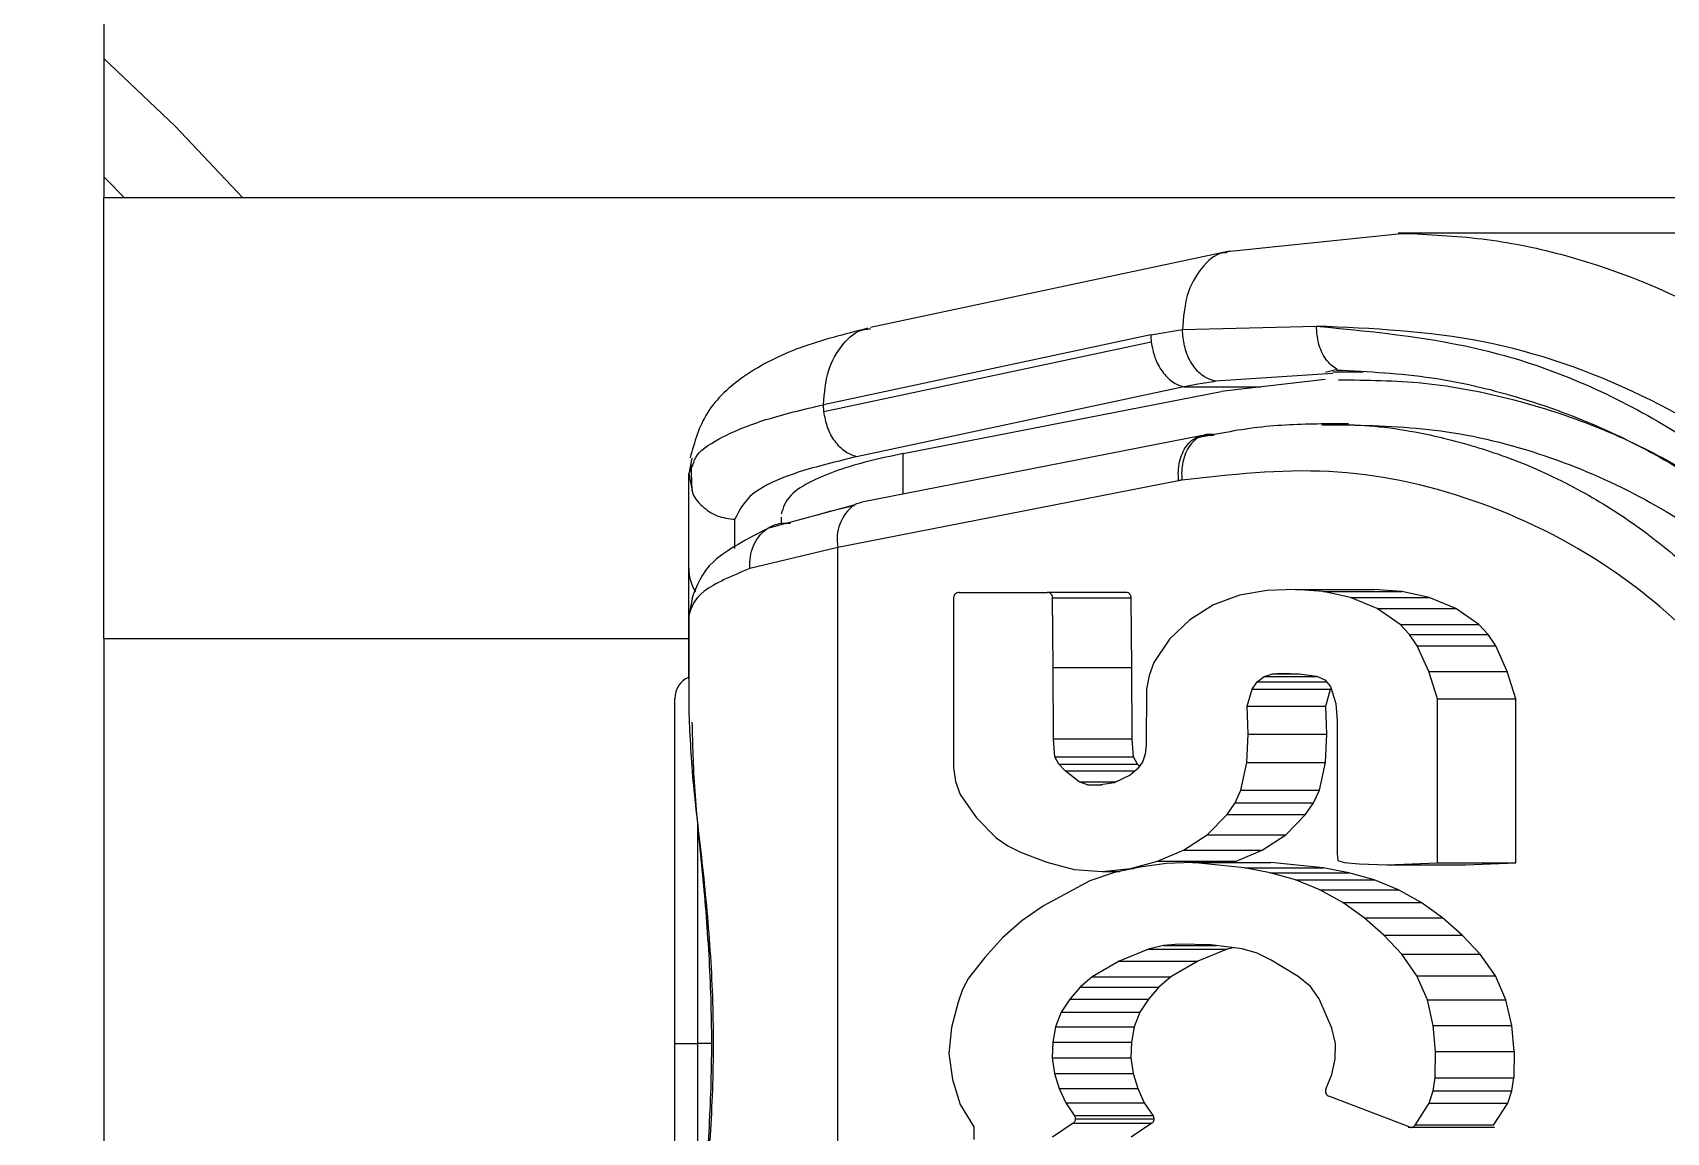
# Model space of a CAD drawing. Header units: inches. Extents: x 0 to 34.2, y 0 to 22.
# Drawn here: x 4.6486 to 4.7198, y 9.8438 to 9.8917 of the extents above; entities that cross this region are included whole.
import ezdxf

# ---------------------------------------------------------------- set-up
doc = ezdxf.new("R2010")
doc.units = ezdxf.units.IN
doc.header["$MEASUREMENT"] = 0

msp = doc.modelspace()

# ---------------------------------------------------------------- linework, layer by layer
at = {"color": 7, "linetype": 'Continuous', "lineweight": 25}
for p, q in [((4.651652394343193, 10.55102993471482), (4.651652394343193, 9.884548589324897)), ((4.651652394343193, 9.884548589324897), (4.759459486031462, 9.884548589324897)), ((4.651652394343193, 9.865323165900103), (4.651652394343193, 9.884548589324897)), ((4.708362973661892, 9.882982738493972), (4.700629238938504, 9.882182588044595)), ((4.757894607209314, 9.8829837105027), (4.708097754937304, 9.8829837105027)), ((4.708097754937304, 9.88296171639998), (4.708492332907724, 9.882980888972202)), ((4.700735275748102, 9.882208026804857), (4.685082851615347, 9.87887253079797)), ((4.697310327711852, 9.878553983516085), (4.683038215437479, 9.875512853445791)), ((4.697310327711852, 9.878553983516085), (4.698690996354795, 9.87878598510573)), ((4.698690996358915, 9.878785985108433), (4.704529533174103, 9.878938708205302)), ((4.698700479458997, 9.878522805072329), (4.698690998761322, 9.878785985402654)), ((4.683053983470232, 9.875218376541723), (4.697326083945416, 9.878259842055453)), ((4.705249802733759, 9.87687363567587), (4.70013381507364, 9.876531747090903)), ((4.704906026037481, 9.876607740172396), (4.700367556072967, 9.876086929858182)), ((4.704924168189846, 9.876927028084074), (4.705439231736962, 9.877064300558978)), ((4.706567974966035, 9.876928459030331), (4.705249802733759, 9.876928459030331)), ((4.698753320398653, 9.876285749681916), (4.684481202446342, 9.87324439614742)), ((4.686515381509782, 9.873382282533521), (4.700367556072967, 9.876086929858182)), ((4.698753320398653, 9.876285749681916), (4.70210012121805, 9.876285749681823)), ((4.683053971659142, 9.875218487365863), (4.683038215425578, 9.875512628683152)), ((4.705919624474062, 9.874675979757953), (4.704742231309492, 9.874675979757953)), ((4.699557019715929, 9.874175043010954), (4.684700648003954, 9.871268848074955)), ((4.699083932410829, 9.873944874166044), (4.699348048015899, 9.874109648374901)), ((4.699944313513948, 9.874174285063503), (4.700089445248556, 9.874204531726456)), ((4.677299565584661, 9.873187677398159), (4.677157920911656, 9.872491219284107)), ((4.677157920911656, 9.872491219284107), (4.677340764599837, 9.872886955466312)), ((4.677255641166797, 9.872929553686783), (4.677298870522337, 9.871766456780708)), ((4.686515381509782, 9.871623845205256), (4.686515381509782, 9.873382282533521)), ((4.677157920911656, 9.872491219284107), (4.677305052270976, 9.871767781613947)), ((4.677157920911656, 9.868389380181892), (4.677157920911656, 9.872491219284107)), ((4.698517150827444, 9.87219414667636), (4.68366090802748, 9.869287981846131)), ((4.684361278689815, 9.871135154047586), (4.680599300840989, 9.870118675291314)), ((4.679176332603078, 9.869241046431721), (4.679176330134759, 9.870517126909363)), ((4.681194755226288, 9.870605643691045), (4.681194755226288, 9.87033051720394)), ((4.683660908027022, 9.869287981846131), (4.679830418447541, 9.868374119022027)), ((4.68366090802748, 9.826034838648459), (4.68366090802748, 9.869287981846131)), ((4.677158024959658, 9.868123842463808), (4.677157920911656, 9.868389380181892)), ((4.688955847621314, 9.867327837170095), (4.692793638354145, 9.867327837170087)), ((4.696219005856561, 9.867327837170087), (4.692793638354145, 9.867327837170087)), ((4.701178550360089, 9.867214521763902), (4.700038053510287, 9.866787829965382)), ((4.702383757942913, 9.867416527888357), (4.701178550360089, 9.867214521763902)), ((4.703609167489093, 9.867455708299833), (4.702383757942913, 9.867416527888357)), ((4.704822490309613, 9.867364838223411), (4.703609167489093, 9.867455708299833)), ((4.703609167489093, 9.867455708299833), (4.707034534991511, 9.867455708299833)), ((4.70602022755123, 9.867102367875074), (4.704822490309613, 9.867364838223411)), ((4.704822490309613, 9.867364838223411), (4.7082478578118, 9.867364838223411)), ((4.7082478578118, 9.867364838223411), (4.707034534991511, 9.867455708299833)), ((4.709445595053646, 9.867102367875074), (4.7082478578118, 9.867364838223411)), ((4.677305126491779, 9.867052021390036), (4.677157920911656, 9.866328218789421)), ((4.68870828770641, 9.867080277255226), (4.68870828770641, 9.859697343406626)), ((4.693051646045742, 9.864060138001362), (4.693023358268857, 9.867096769967352)), ((4.693023358268857, 9.867096769642062), (4.696448725770814, 9.86709676966053)), ((4.696477013548387, 9.864060138001362), (4.696448725770814, 9.867096769648684)), ((4.700038053510287, 9.866787829965382), (4.699003694358131, 9.866131544150068)), ((4.707176002686742, 9.866626276870972), (4.70602022755123, 9.867102367875074)), ((4.70602022755123, 9.867102367875074), (4.709445595053646, 9.867102367875074)), ((4.708182594931404, 9.865924771820216), (4.707176002686742, 9.866626276870972)), ((4.707176002686742, 9.866626276870972), (4.71060137018916, 9.866626276870972)), ((4.71060137018916, 9.866626276870972), (4.709445595053646, 9.867102367875074)), ((4.711607962433593, 9.865924771820216), (4.71060137018916, 9.866626276870972)), ((4.677157920911656, 9.866328218789421), (4.677157920911885, 9.862205379493483)), ((4.699003694358131, 9.866131544150068), (4.698115449198228, 9.865291416019092)), ((4.70859176448363, 9.865487580945215), (4.708182594931404, 9.865924771820216)), ((4.708182594931404, 9.865924771820216), (4.711607962433593, 9.865924771820216)), ((4.712017131986276, 9.865487580945215), (4.711607962433593, 9.865924771820216)), ((4.651652394343193, 9.865323165900103), (4.651652394343193, 9.801238421151085)), ((4.651652394343193, 9.865323165900103), (4.677157920912343, 9.865323165900103)), ((4.698115449198228, 9.865291416019092), (4.697442617310616, 9.86427513036759)), ((4.708926426193484, 9.864995117893358), (4.70859176448363, 9.865487580945215)), ((4.70859176448363, 9.865487580945215), (4.712017131986276, 9.865487580945215)), ((4.709425944811972, 9.863886287197525), (4.708926426193484, 9.864995117893358)), ((4.708926426193484, 9.864995117893358), (4.712351793695902, 9.864995117893358)), ((4.712351793695902, 9.864995117893358), (4.712017131986276, 9.865487580945215)), ((4.712851312314388, 9.863886287197525), (4.712351793695902, 9.864995117893358)), ((4.697442617310616, 9.86427513036759), (4.697228747698681, 9.863703368194638)), ((4.693066724792294, 9.860938997736294), (4.693051646045742, 9.864060138001362)), ((4.693051646045742, 9.864060138001362), (4.696477013548387, 9.864060138001362)), ((4.696492092294251, 9.860938997736294), (4.696477013548387, 9.864060138001362)), ((4.697228747698681, 9.863703368194638), (4.697125761420953, 9.863104371358137)), ((4.70194764593975, 9.863429687689345), (4.70225650386177, 9.863660712219497)), ((4.70225650386177, 9.863660712219497), (4.702619386565623, 9.863778537298106)), ((4.70225650386177, 9.863660712219497), (4.704581894440942, 9.863660712219497)), ((4.702619386565623, 9.863778537298106), (4.703009078503891, 9.863812943180056)), ((4.702619386565623, 9.863778537298106), (4.703784528798399, 9.863778537298106)), ((4.703009078503891, 9.863812943180056), (4.703779201398284, 9.863779253152753)), ((4.703779201398284, 9.863779253152753), (4.704550509720896, 9.863675610736996)), ((4.704550509720896, 9.863675610736996), (4.704891706757763, 9.863513642427728)), ((4.709801969030444, 9.862687344071025), (4.709425944811972, 9.863886287197525)), ((4.709425944811972, 9.863886287197525), (4.712851312314388, 9.863886287197525)), ((4.71322733653286, 9.862687344071025), (4.712851312314388, 9.863886287197525)), ((4.697125761420953, 9.863104371358137), (4.697101644329269, 9.86066904520657)), ((4.701513553729889, 9.862374330841156), (4.70171982738519, 9.863113218513494)), ((4.70171982738519, 9.863113218513494), (4.70194764593975, 9.863429687689345)), ((4.70171982738519, 9.863113218513494), (4.705145194887379, 9.863113218513494)), ((4.70194764593975, 9.863429687689345), (4.704962914198255, 9.863429687689345)), ((4.704891706757763, 9.863513642427728), (4.705141967256665, 9.863218581201117)), ((4.704938921232305, 9.862374330841156), (4.705145194887379, 9.863113218513494)), ((4.705141967256665, 9.863218581201117), (4.705368544522521, 9.862483357799812)), ((4.705145194887379, 9.863113218513494), (4.705165671468491, 9.863141663109086)), ((4.676552395764153, 9.847661410247296), (4.676552395764153, 9.862698618070368)), ((4.701554376284202, 9.861141151130637), (4.701513553729889, 9.862374330841156)), ((4.701513553729889, 9.862374330841156), (4.704938921232305, 9.862374330841156)), ((4.70497974378662, 9.861141151130637), (4.704938921232305, 9.862374330841156)), ((4.705368544522521, 9.862483357799812), (4.705429312736756, 9.861721407321257)), ((4.709801969030444, 9.85553155670369), (4.709801969030444, 9.862687344071025)), ((4.709801969030444, 9.862687344071025), (4.71322733653286, 9.862687344071025)), ((4.71322733653286, 9.85553155670369), (4.71322733653286, 9.862687344071025)), ((4.705429312736756, 9.861721407321257), (4.705429312736756, 9.855933452331884)), ((4.693126915648644, 9.86016168345787), (4.693066724792294, 9.860938997736294)), ((4.693066724792294, 9.860938997736294), (4.696492092294251, 9.860938997736294)), ((4.696552283150602, 9.86016168345787), (4.696492092294251, 9.860938997736294)), ((4.701491131005717, 9.859915484791783), (4.701554376284202, 9.861141151130637)), ((4.701554376284202, 9.861141151130637), (4.70497974378662, 9.861141151130637)), ((4.704916498508133, 9.859915484791783), (4.70497974378662, 9.861141151130637)), ((4.69330146464228, 9.859833125497763), (4.693126915648644, 9.86016168345787)), ((4.693126915648644, 9.86016168345787), (4.696552283150602, 9.86016168345787)), ((4.696726832144925, 9.859833125497763), (4.696552283150602, 9.86016168345787)), ((4.697064318457631, 9.860281510848269), (4.696941922657945, 9.859923872602801)), ((4.697101644329269, 9.86066904520657), (4.697064318457631, 9.860281510848269)), ((4.68870828770641, 9.859697343406626), (4.688790382537068, 9.859083938256255)), ((4.693572631354689, 9.859549917731108), (4.69330146464228, 9.859833125497763)), ((4.69330146464228, 9.859833125497763), (4.696726832144925, 9.859833125497763)), ((4.694190517343477, 9.859073515835261), (4.693572631354689, 9.859549917731108)), ((4.693572631354689, 9.859549917731108), (4.696628528439028, 9.859549917731108)), ((4.696401811278795, 9.859361657421926), (4.695708107540998, 9.859028044605154)), ((4.696707156320144, 9.859615208373901), (4.696401811278795, 9.859361657421926)), ((4.696941922657945, 9.859923872602801), (4.696707156320144, 9.859615208373901)), ((4.696808236770941, 9.85974810612994), (4.696726832144925, 9.859833125497763)), ((4.7012299907031, 9.85871074482677), (4.701491131005717, 9.859915484791783)), ((4.701491131005717, 9.859915484791783), (4.704916498508133, 9.859915484791783)), ((4.704655358205518, 9.85871074482677), (4.704916498508133, 9.859915484791783)), ((4.688790382537068, 9.859083938256255), (4.688995856135911, 9.858511941140526)), ((4.694543949735973, 9.858941887289484), (4.694190517343477, 9.859073515835261)), ((4.694190517343477, 9.859073515835261), (4.695802658951045, 9.859073515835261)), ((4.694930517728089, 9.85890320375789), (4.694543949735973, 9.858941887289484)), ((4.694543949735973, 9.858941887289484), (4.695171463867105, 9.858941887289484)), ((4.695708107540998, 9.859028044605154), (4.694930517728089, 9.85890320375789)), ((4.70098090483612, 9.85814985951722), (4.7012299907031, 9.85871074482677)), ((4.7012299907031, 9.85871074482677), (4.704655358205518, 9.85871074482677)), ((4.704406272338536, 9.85814985951722), (4.704655358205518, 9.85871074482677)), ((4.688995856135911, 9.858511941140526), (4.689704658766194, 9.857494848122403)), ((4.700629643696821, 9.857645394445669), (4.70098090483612, 9.85814985951722)), ((4.70098090483612, 9.85814985951722), (4.704406272338536, 9.85814985951722)), ((4.704055011199239, 9.857645394445669), (4.704406272338536, 9.85814985951722)), ((4.677561604343097, 9.847661410247296), (4.677561604343097, 9.857326449565294)), ((4.689704658766194, 9.857494848122403), (4.690568534974641, 9.856623861987094)), ((4.699765862366858, 9.856762424543799), (4.700629643696821, 9.857645394445669)), ((4.700629643696821, 9.857645394445669), (4.704055011199239, 9.857645394445669)), ((4.703191229869045, 9.856762424543799), (4.704055011199239, 9.857645394445669)), ((4.690568534974641, 9.856623861987094), (4.691079087135099, 9.856278760099915)), ((4.698739438846783, 9.856091667760628), (4.699765862366858, 9.856762424543799)), ((4.699765862366858, 9.856762424543799), (4.703191229869045, 9.856762424543799)), ((4.702164806348742, 9.856091667760628), (4.703191229869045, 9.856762424543799)), ((4.691079087135099, 9.856278760099915), (4.69163009650183, 9.85600543890384)), ((4.69163009650183, 9.85600543890384), (4.69277869175394, 9.8555622327022)), ((4.697604393553499, 9.8556076095229), (4.698739438846783, 9.856091667760628)), ((4.698739438846783, 9.856091667760628), (4.702164806348742, 9.856091667760628)), ((4.701029761055917, 9.8556076095229), (4.702164806348742, 9.856091667760628)), ((4.705429312736756, 9.855933452331884), (4.705454616530071, 9.855645608714651)), ((4.69277869175394, 9.8555622327022), (4.693966879592747, 9.855242522189704)), ((4.693966879592747, 9.855242522189704), (4.695192735069563, 9.8551586649679)), ((4.695724757362399, 9.85511328297678), (4.694645732400012, 9.854751697547545)), ((4.695192735069563, 9.8551586649679), (4.696418126335297, 9.855289370594834)), ((4.695192735069563, 9.8551586649679), (4.69594305145803, 9.8551586649679)), ((4.696846947530544, 9.855346579365785), (4.695724757362399, 9.85511328297678)), ((4.696418126335297, 9.855289370594834), (4.697604393553499, 9.8556076095229)), ((4.696418126335297, 9.855289370594834), (4.696571764873394, 9.855289370594834)), ((4.697979754899201, 9.855508266523229), (4.696846947530544, 9.855346579365785)), ((4.697604393553499, 9.8556076095229), (4.701029761055917, 9.8556076095229)), ((4.699117901940001, 9.855554289704672), (4.697979754899201, 9.855508266523229)), ((4.701393973409537, 9.855317965987425), (4.699117901940001, 9.855554289704672)), ((4.699117901940001, 9.855554289704672), (4.70254326944219, 9.855554289704672)), ((4.700831006136465, 9.855554289704672), (4.701029761055917, 9.8556076095229)), ((4.702517076176965, 9.855106006159774), (4.701393973409537, 9.855317965987425)), ((4.701393973409537, 9.855317965987425), (4.704819340911955, 9.855317965987425)), ((4.703615539634608, 9.854794234205434), (4.702517076176965, 9.855106006159774)), ((4.702517076176965, 9.855106006159774), (4.705942443679382, 9.855106006159774)), ((4.704819340911955, 9.855317965987425), (4.70254326944219, 9.855554289704672)), ((4.705942443679382, 9.855106006159774), (4.704819340911955, 9.855317965987425)), ((4.705454616530071, 9.855645608714651), (4.705730136772665, 9.855553277366377)), ((4.705730136772665, 9.855553277366377), (4.706388380053273, 9.855491564283778)), ((4.707040907137253, 9.854794234205434), (4.705942443679382, 9.855106006159774)), ((4.706388380053273, 9.855491564283778), (4.707604763654285, 9.855444785590777)), ((4.707604763654285, 9.855444785590777), (4.709801969030444, 9.85553155670369)), ((4.707604763654285, 9.855444785590777), (4.711030131156473, 9.855444785590777)), ((4.709801969030444, 9.85553155670369), (4.71322733653286, 9.85553155670369)), ((4.711030131156473, 9.855444785590777), (4.71322733653286, 9.85553155670369)), ((4.694645732400012, 9.854751697547545), (4.692631429320054, 9.853657862437878)), ((4.704674048069144, 9.854358154741325), (4.703615539634608, 9.854794234205434)), ((4.703615539634608, 9.854794234205434), (4.707040907137253, 9.854794234205434)), ((4.705674478400075, 9.853802416785308), (4.704674048069144, 9.854358154741325)), ((4.704674048069144, 9.854358154741325), (4.708099415571333, 9.854358154741325)), ((4.708099415571333, 9.854358154741325), (4.707040907137253, 9.854794234205434)), ((4.709099845902491, 9.853802416785308), (4.708099415571333, 9.854358154741325)), ((4.692631429320054, 9.853657862437878), (4.691686857513092, 9.853012135369978)), ((4.70660524217587, 9.853139264054835), (4.705674478400075, 9.853802416785308)), ((4.705674478400075, 9.853802416785308), (4.709099845902491, 9.853802416785308)), ((4.710030609678288, 9.853139264054835), (4.709099845902491, 9.853802416785308)), ((4.691686857513092, 9.853012135369978), (4.690834277552806, 9.852261328638514)), ((4.707463173446595, 9.852386533265701), (4.70660524217587, 9.853139264054835)), ((4.70660524217587, 9.853139264054835), (4.710030609678288, 9.853139264054835)), ((4.71088854094924, 9.852386533265701), (4.710030609678288, 9.853139264054835)), ((4.690834277552806, 9.852261328638514), (4.690064268486092, 9.851413655974321)), ((4.708245934803436, 9.85154889446501), (4.707463173446595, 9.852386533265701)), ((4.707463173446595, 9.852386533265701), (4.71088854094924, 9.852386533265701)), ((4.711671302305852, 9.85154889446501), (4.71088854094924, 9.852386533265701)), ((4.697206714535435, 9.851769997006816), (4.695934347513214, 9.851246935837532)), ((4.6978658773756, 9.851928661147811), (4.697206714535435, 9.851769997006816)), ((4.697206714535435, 9.851769997006816), (4.700632082037853, 9.851769997006816)), ((4.698541241017754, 9.851995525022566), (4.6978658773756, 9.851928661147811)), ((4.6978658773756, 9.851928661147811), (4.700168366559074, 9.851928661147811)), ((4.699922665734135, 9.851958337492627), (4.698541241017754, 9.851995525022566)), ((4.700632082037853, 9.851769997006816), (4.699359715015859, 9.851246935837532)), ((4.701295535213935, 9.851792518969027), (4.699922665734135, 9.851958337492627)), ((4.700916062317901, 9.851838352630823), (4.700632082037853, 9.851769997006816)), ((4.701942155545577, 9.851598942931561), (4.701295535213935, 9.851792518969027)), ((4.702548654687513, 9.851299700522835), (4.701942155545577, 9.851598942931561)), ((4.708910463960329, 9.850616259611051), (4.708245934803436, 9.85154889446501)), ((4.708245934803436, 9.85154889446501), (4.711671302305852, 9.85154889446501)), ((4.712335831462745, 9.850616259611051), (4.711671302305852, 9.85154889446501)), ((4.690064268486092, 9.851413655974321), (4.689358927299748, 9.85050864910839)), ((4.695934347513214, 9.851246935837532), (4.694748501855988, 9.850564531757744)), ((4.695934347513214, 9.851246935837532), (4.699359715015859, 9.851246935837532)), ((4.699359715015859, 9.851246935837532), (4.698173869357948, 9.850564531757744)), ((4.703736912744946, 9.850575023280589), (4.702548654687513, 9.851299700522835)), ((4.689358927299748, 9.85050864910839), (4.689097423452782, 9.850007435061512)), ((4.694233473020759, 9.850116394963836), (4.693780256825208, 9.849598818693293)), ((4.694748501855988, 9.850564531757744), (4.694233473020759, 9.850116394963836)), ((4.694233473020759, 9.850116394963836), (4.697658840523404, 9.850116394963836)), ((4.694748501855988, 9.850564531757744), (4.698173869357948, 9.850564531757744)), ((4.697658840523404, 9.850116394963836), (4.697205624327625, 9.849598818693293)), ((4.698173869357948, 9.850564531757744), (4.697658840523404, 9.850116394963836)), ((4.704269563160674, 9.850151299135554), (4.703736912744946, 9.850575023280589)), ((4.704652019617106, 9.849601472073866), (4.704269563160674, 9.850151299135554)), ((4.709364225221449, 9.84957016292781), (4.708910463960329, 9.850616259611051)), ((4.708910463960329, 9.850616259611051), (4.712335831462745, 9.850616259611051)), ((4.712789592723867, 9.84957016292781), (4.712335831462745, 9.850616259611051)), ((4.688910214328347, 9.849468861117163), (4.688622779117429, 9.84835142855678)), ((4.689097423452782, 9.850007435061512), (4.688910214328347, 9.849468861117163)), ((4.693780256825208, 9.849598818693293), (4.693400982443244, 9.84902642027904)), ((4.693780256825208, 9.849598818693293), (4.697205624327625, 9.849598818693293)), ((4.697205624327625, 9.849598818693293), (4.696826349945431, 9.84902642027904)), ((4.70519357228391, 9.848322257245695), (4.704652019617106, 9.849601472073866)), ((4.709616034649436, 9.848451423050575), (4.709364225221449, 9.84957016292781)), ((4.709364225221449, 9.84957016292781), (4.712789592723867, 9.84957016292781)), ((4.713041402151852, 9.848451423050575), (4.712789592723867, 9.84957016292781)), ((4.693400982443244, 9.84902642027904), (4.693152155671177, 9.848392681658792)), ((4.693400982443244, 9.84902642027904), (4.696826349945431, 9.84902642027904)), ((4.696826349945431, 9.84902642027904), (4.696577523173366, 9.848392681658792)), ((4.688622779117429, 9.84835142855678), (4.688493769541395, 9.847224426439945)), ((4.693152155671177, 9.848392681658792), (4.693032921449401, 9.84771487585391)), ((4.693152155671177, 9.848392681658792), (4.696577523173366, 9.848392681658792)), ((4.696577523173366, 9.848392681658792), (4.696458288951819, 9.84771487585391)), ((4.705362232212435, 9.847666797154853), (4.70519357228391, 9.848322257245695)), ((4.709726257262899, 9.847317229773125), (4.709616034649436, 9.848451423050575)), ((4.709616034649436, 9.848451423050575), (4.713041402151852, 9.848451423050575)), ((4.713151624764857, 9.847317229773125), (4.713041402151852, 9.848451423050575)), ((4.676552395764153, 9.832624202424324), (4.676552395764153, 9.847661410247296)), ((4.676552395764153, 9.847661410247296), (4.677561604343097, 9.847661410247296)), ((4.677561604343097, 9.838046908629314), (4.677561604343097, 9.847661410247296)), ((4.67814809948006, 9.847661410247296), (4.677561604343097, 9.847661410247296)), ((4.688493769541395, 9.847224426439945), (4.688653996583762, 9.846088386107317)), ((4.693032921449401, 9.84771487585391), (4.693006556052643, 9.847028858083862)), ((4.693032921449401, 9.84771487585391), (4.696458288951819, 9.84771487585391)), ((4.696458288951819, 9.84771487585391), (4.696431923554602, 9.847028858083862)), ((4.705352196765409, 9.84698397469175), (4.705362232212435, 9.847666797154853)), ((4.709705795123693, 9.846161082142004), (4.709726257262899, 9.847317229773125)), ((4.709726257262899, 9.847317229773125), (4.713151624764857, 9.847317229773125)), ((4.713151624764857, 9.847317229773125), (4.713131162626109, 9.846161082142004)), ((4.693006556052643, 9.847028858083862), (4.693107199184805, 9.846355020746573)), ((4.693006556052643, 9.847028858083862), (4.696431923554602, 9.847028858083862)), ((4.696431923554602, 9.847028858083862), (4.696532566686763, 9.846355020746573)), ((4.705192363226873, 9.846308568418058), (4.705352196765409, 9.84698397469175)), ((4.688653996583762, 9.846088386107317), (4.688998527523006, 9.844998524823097)), ((4.693107199184805, 9.846355020746573), (4.693315257064324, 9.845699858874728)), ((4.693107199184805, 9.846355020746573), (4.696532566686763, 9.846355020746573)), ((4.696532566686763, 9.846355020746573), (4.69674062456674, 9.845699858874728)), ((4.704940556508433, 9.845671631668036), (4.705192363226873, 9.846308568418058)), ((4.709619216774939, 9.845591042299784), (4.709705795123693, 9.846161082142004)), ((4.709705795123693, 9.846161082142004), (4.713131162626109, 9.846161082142004)), ((4.713044584277355, 9.845591042299784), (4.713131162626109, 9.846161082142004)), ((4.693315257064324, 9.845699858874728), (4.693596866752502, 9.845076290137104)), ((4.693315257064324, 9.845699858874728), (4.69674062456674, 9.845699858874728)), ((4.693596866752502, 9.845076290137104), (4.69397847124222, 9.844510111009793)), ((4.693596866752502, 9.845076290137104), (4.697022234254462, 9.845076290137104)), ((4.69674062456674, 9.845699858874728), (4.697022234254462, 9.845076290137104)), ((4.697022234254462, 9.845076290137104), (4.697403838744638, 9.844510111009793)), ((4.708564195405668, 9.844022483371692), (4.705068361280674, 9.845364293804785)), ((4.708827235040685, 9.844095120628392), (4.709445783091601, 9.845052357715398)), ((4.709445783091601, 9.845052357715398), (4.709619216774939, 9.845591042299784)), ((4.709445783091601, 9.845052357715398), (4.712871150594017, 9.845052357715398)), ((4.709619216774939, 9.845591042299784), (4.713044584277355, 9.845591042299784)), ((4.712252602543101, 9.844095120628392), (4.712871150594017, 9.845052357715398)), ((4.712871150594017, 9.845052357715398), (4.713044584277355, 9.845591042299784)), ((4.688998527523006, 9.844998524823097), (4.689595617381258, 9.844026299238207)), ((4.697403838744638, 9.844510111009793), (4.69397847124222, 9.844510111009793)), ((4.694025565489762, 9.844370754440103), (4.697450932992178, 9.844370754440103)), ((4.689595617381258, 9.844026299238207), (4.689600452573792, 9.844015154713892)), ((4.689600452573792, 9.843476435150425), (4.689600452573792, 9.844015154713892)), ((4.693924594647497, 9.844180498354293), (4.693026834333217, 9.843572913296256)), ((4.693924594647497, 9.844180498354293), (4.697349962149685, 9.844180498354293)), ((4.697349962149685, 9.844180498354293), (4.696452201835404, 9.843572913296256)), ((4.708520562197432, 9.844007227014338), (4.712296235751339, 9.844007227014338)), ((4.712252602543101, 9.844095120628392), (4.708827235040685, 9.844095120628392))]:
    msp.add_line(p, q, dxfattribs=at)
at = {"color": 7, "linetype": 'Continuous', "lineweight": 25, "flags": 128}
for points in [[(4.657703736775908, 9.884548589324897), (4.654763043301037, 9.887657766956908), (4.651652394343193, 9.890599931757484)], [(4.651652394343193, 9.885444881623735), (4.651753467624989, 9.88534535212879), (4.652548686641925, 9.884548589324897)], [(4.684361657856559, 9.87113538720308), (4.68449188310615, 9.871203543798476), (4.684700648003954, 9.871268848074955)]]:
    msp.add_lwpolyline(points, dxfattribs=at)
at = {"color": 7, "linetype": 'Continuous', "lineweight": 25}
for centre, radius, start, end in [((4.600384598543876, 9.833280793525644), 0.07690169369884899, 131.8103148953495, 318.1896851037743), ((4.68552105593054, 9.869639003948508), 0.001892978272028158, 127.7685322915844, 190.6864233257831), ((4.679100377208529, 9.868390894135063), 0.001942456887125625, 180.0446564037192, 212.1498221070203), ((4.677561604343097, 9.862698618070368), 0.001009208578725045, 113.6460309143355, 180)]:
    msp.add_arc(centre, radius, start, end, dxfattribs=at)
for points, knots in [([(4.708492332907724, 9.882980888972202), (4.709651228141235, 9.882922323896098), (4.71196205222301, 9.882805545791951), (4.715807331035769, 9.881993280972752), (4.71987407792478, 9.880529304771345), (4.724032197423071, 9.878202515685626), (4.727520153982509, 9.875480036896539), (4.730380604319279, 9.872557649656276), (4.732698565017101, 9.869599242562643), (4.734696234014548, 9.86639742697527), (4.736891454214083, 9.861860537240958), (4.738916333406689, 9.855666747403319), (4.739228967068453, 9.85029797669033), (4.739382499313599, 9.847661410247296)], [0, 0, 0, 0, 0.08134366273472737, 0.1621983500655471, 0.2720787226818638, 0.3742206975013666, 0.4727346415711632, 0.5469598833776848, 0.6163090684533096, 0.6854786100892272, 0.7509437136191937, 0.8776901674173955, 1, 1, 1, 1]), ([(4.700635311280697, 9.882141117137467), (4.700576989618291, 9.882138938314053), (4.70014410441666, 9.882122766271136), (4.699477602996224, 9.881496173047688), (4.698804075383032, 9.880340078946917), (4.69872868925275, 9.879304016362372), (4.698690996187265, 9.878785985070097)], [0, 0, 0, 0, 0.04934099542704992, 0.3662273302846905, 0.6831136651423603, 1, 1, 1, 1]), ([(4.684974575782336, 9.87884620637473), (4.683951253526184, 9.878586966702885), (4.681931061218162, 9.87807518853328), (4.679561513696186, 9.876869462952545), (4.67779900751265, 9.875270176515745), (4.677412448739716, 9.873877811425498), (4.677223696801727, 9.873197936519594)], [0, 0, 0, 0, 0.261507857407663, 0.516255909524278, 0.7637936556413046, 1, 1, 1, 1]), ([(4.683038215425578, 9.875512628683152), (4.683081142606975, 9.876023083627475), (4.68316699697, 9.877043993516297), (4.683841184587582, 9.878183916603358), (4.684535848456022, 9.878804491038883), (4.684999503878974, 9.878813796595264), (4.68509088664098, 9.878815630645695)], [0, 0, 0, 0, 0.3081215291330453, 0.6162430582660889, 0.924364587399199, 1, 1, 1, 1]), ([(4.697310327711852, 9.878553983516085), (4.697311136637557, 9.878499943268805), (4.697312598794593, 9.878402263979952), (4.697321919736437, 9.878303821886304), (4.697326083945416, 9.878259842055453)], [0, 0, 0, 0, 0.5532416132531005, 1, 1, 1, 1]), ([(4.70013381507364, 9.876531747090903), (4.699967998458225, 9.876581390102611), (4.699622535542066, 9.87668481652713), (4.699162361003852, 9.877149229001233), (4.69881616531053, 9.87779051881343), (4.698738329001579, 9.878283229608408), (4.698700481865295, 9.87852280536432)], [0, 0, 0, 0, 0.2368788839347581, 0.4935142953723821, 0.75372633042574, 1, 1, 1, 1]), ([(4.705421215539427, 9.877056544691829), (4.705334809958915, 9.877112102954136), (4.705158434722168, 9.877225511157112), (4.704931333218928, 9.877490737117357), (4.704746787456171, 9.877814154001054), (4.704570883464477, 9.878288250260878), (4.704545449592393, 9.878682562625475), (4.704528925048381, 9.878938749805698)], [0, 0, 0, 0, 0.1668933629464928, 0.3406707769738442, 0.5144481678072028, 0.6845339736670737, 1, 1, 1, 1]), ([(4.736528040155109, 9.847661410247296), (4.736371875605407, 9.850006059208521), (4.736052348442854, 9.854803428585537), (4.733566831917631, 9.861510381727376), (4.729816815582074, 9.867447577475394), (4.724763676715174, 9.8724584124794), (4.718657607668671, 9.876217805221174), (4.711764342609907, 9.878620472405949), (4.70696095578003, 9.878831757811675), (4.704529533174332, 9.878938708205302)], [0, 0, 0, 0, 0.1155734995777406, 0.2364741062924376, 0.366434446227562, 0.5068994999445173, 0.6645219293199436, 0.8301846189678299, 1, 1, 1, 1]), ([(4.704529533174332, 9.878938708205302), (4.707198429499149, 9.878681738379047), (4.712443113229083, 9.878176763549593), (4.719815286204449, 9.874922272453059), (4.725719496824462, 9.870386615107613), (4.73002489778891, 9.865100304956616), (4.732901263818009, 9.859712166494443), (4.734692014351095, 9.853822903111336), (4.735301707650253, 9.847661410247296), (4.734692014351095, 9.841499917383254), (4.732901263818009, 9.835610654000147), (4.73002489778891, 9.830222515538061), (4.725719496824462, 9.824936205386978), (4.719815286204449, 9.820400548041532), (4.712443113229313, 9.817146056945099), (4.707198429499607, 9.816641082115638), (4.704529533174789, 9.816384112289382)], [0, 0, 0, 0, 0.09651045677374535, 0.1896539845786548, 0.2769271935242548, 0.337755700496683, 0.3946021969261749, 0.4482157881682871, 0.5000000000016671, 0.5517842118350452, 0.6053978030771574, 0.6622442995066381, 0.7230728064790439, 0.8103460154246822, 0.9034895432300569, 1, 1, 1, 1]), ([(4.70013381507364, 9.876531747090903), (4.69987612465837, 9.8764897606157), (4.699415959675772, 9.876414784192491), (4.698955794882675, 9.87632517716058), (4.698753320398653, 9.876285749681916)], [0, 0, 0, 0, 0.5599957077977405, 1, 1, 1, 1]), ([(4.705408094109409, 9.877023548890095), (4.706796428541967, 9.876954628625576), (4.709428300220639, 9.87682397617751), (4.712923450485388, 9.876000523333095), (4.715583796477311, 9.875095257853777), (4.71749413001878, 9.874265845655037), (4.719175649499221, 9.873422845484036), (4.721059395596022, 9.87233077571994), (4.723325553398389, 9.870744174207896), (4.726449743120822, 9.868030481366798), (4.72927857681155, 9.864631360062376), (4.73145031799568, 9.860815406577297), (4.732619380043044, 9.858131727870822), (4.733406795890538, 9.855730841573367), (4.734148700646722, 9.852682333201917), (4.734560225487233, 9.849285932738484), (4.734487202765859, 9.845445582450209), (4.733971312316754, 9.841525832392104), (4.73292529620751, 9.837895656382829), (4.731444732372859, 9.834503136279695), (4.729756653676594, 9.831520515823673), (4.727677499241212, 9.828756766789954), (4.725545007544726, 9.826525144616209), (4.723792407529794, 9.824990283797815), (4.722257989360617, 9.823825931406462), (4.720573661385377, 9.822698318676316), (4.718236410587906, 9.821369422127598), (4.714837840827165, 9.81990318048751), (4.710449508150136, 9.818627922490922), (4.707151096701084, 9.81842038681435), (4.70541320597995, 9.818311038926105)], [0, 0, 0, 0, 0.05249580126995361, 0.09951652096771975, 0.13393301937547, 0.156141428148775, 0.1744518747984786, 0.2005522992106852, 0.2340174224958246, 0.2718578682652701, 0.3428935254975163, 0.3758382897530121, 0.404347465819953, 0.4279005363232667, 0.4470128377440041, 0.4908561185135885, 0.5189204045187907, 0.5493499045539406, 0.5971111579805716, 0.6228050393514079, 0.6569080259465984, 0.7007089183396935, 0.7325309664742474, 0.7592425750698119, 0.7803003425159228, 0.8000645764091529, 0.831572510662816, 0.876272796726046, 0.934809722248208, 1, 1, 1, 1]), ([(4.73488620917364, 9.847661410247296), (4.734827112673296, 9.8491030923703), (4.734738099643996, 9.851274599860792), (4.734189247655916, 9.85409023717745), (4.733526429551556, 9.856582422187246), (4.732475326960111, 9.85939531429559), (4.730528133901647, 9.8631804511116), (4.727499466622854, 9.8672899878436), (4.72372396383644, 9.87066477059638), (4.720050925165955, 9.873040998949781), (4.716680935625318, 9.87464431604392), (4.713047321352215, 9.87581278625818), (4.709290276117107, 9.876546103289611), (4.706723366252856, 9.876572181275339), (4.705483628350589, 9.876584776134283)], [0, 0, 0, 0, 0.07720383048289607, 0.1162868662461857, 0.1562034560099828, 0.2199946428191569, 0.286317749580623, 0.4067634336539314, 0.5359840123927739, 0.6234235455401241, 0.7128946498962622, 0.805323224404441, 0.9059771514259822, 1, 1, 1, 1]), ([(4.677340764599837, 9.872886955466312), (4.677387870968582, 9.873032962904334), (4.677524490194532, 9.873456417813413), (4.678588096158633, 9.87412940437355), (4.68038781746186, 9.874880938353185), (4.682153213278017, 9.87530184882463), (4.683038215434962, 9.875512853445692)], [0, 0, 0, 0, 0.1489496868361192, 0.4319881022758615, 0.7152526646843675, 1, 1, 1, 1]), ([(4.704907036777502, 9.874675407173529), (4.703988707810442, 9.874657915756151), (4.702152397278743, 9.874622939538428), (4.70029719327067, 9.874254475736908), (4.699369766755174, 9.874070278689981)], [0, 0, 0, 0, 0.5000945925559214, 1, 1, 1, 1]), ([(4.704762302173792, 9.87462762907622), (4.705310901204918, 9.87463419266043), (4.707028783968333, 9.874654745865318), (4.709658185855432, 9.87420935087143), (4.712726912705634, 9.87333143218617), (4.71548600784134, 9.872125473235716), (4.718136798351313, 9.870542725496435), (4.720490114441928, 9.868713938063546), (4.72315470587815, 9.866098431904266), (4.725371010011179, 9.863117016960784), (4.727083429952602, 9.859871492512829), (4.728375661953509, 9.85673517279722), (4.729447140739461, 9.852673254363513), (4.729878364774722, 9.847657135946184), (4.729517873401209, 9.843515394293266), (4.728831834027879, 9.840324961290897), (4.727813673481057, 9.837000073131453), (4.726305012927819, 9.833804470082205), (4.724370179456681, 9.830859249188945), (4.722595966990845, 9.828679225857353), (4.720510024228238, 9.82662467969844), (4.718425053572835, 9.82500273226004), (4.716428696088435, 9.82375015394476), (4.714571963955432, 9.822790227407546), (4.712361296890425, 9.821882609239298), (4.709598991585569, 9.821100537389228), (4.706973569758388, 9.820661258083586), (4.705273544797512, 9.820688971056539), (4.7047426289471, 9.820697625786321)], [0, 0, 0, 0, 0.0240963611366887, 0.07545533455475098, 0.1157050079303461, 0.1609852272167717, 0.2015129850176511, 0.2409185887437712, 0.2775176755538982, 0.3417632366122603, 0.3714591698123934, 0.3996760265005785, 0.4508003444284824, 0.4999904320222899, 0.5487642050835507, 0.5738177377662877, 0.5994938721037183, 0.6572181748525459, 0.6884682429193197, 0.7214349830249731, 0.758379210869626, 0.7982991970175869, 0.824731401299312, 0.8534688009111215, 0.884521746215372, 0.9253389875497225, 0.9766834512311475, 1, 1, 1, 1]), ([(4.705919624474062, 9.874642205544855), (4.707355987514715, 9.874590565468425), (4.710336157171804, 9.874483422507577), (4.714682185303724, 9.8733398851697), (4.718788532503206, 9.871552280917223), (4.722391126552006, 9.869211870161271), (4.725209436271498, 9.866686230012869), (4.727355401903914, 9.864187607109931), (4.728929529329982, 9.86190586506253), (4.730229901129116, 9.85954471592275), (4.731547061857642, 9.856483794380566), (4.732640359136202, 9.852542890516732), (4.73307795768963, 9.8476988733457), (4.732726459442581, 9.843696757126327), (4.73203068413992, 9.840578956770807), (4.731263211251957, 9.838187696145082), (4.730253955045987, 9.835826593514813), (4.728957780419181, 9.83346150860916), (4.727388345058994, 9.831177973008568), (4.725481135722065, 9.828949802859663), (4.72327621552334, 9.82687958262829), (4.720712961291758, 9.82498237408729), (4.717874268060452, 9.823349922470538), (4.713607707654015, 9.821618342792208), (4.70956507614866, 9.820524634805398), (4.706587586786821, 9.820780630026627), (4.705933438616638, 9.82083687163986)], [0, 0, 0, 0, 0.05905686902375507, 0.1225313407229085, 0.1811679770715068, 0.2355112056795694, 0.2851785445628067, 0.3180201491211182, 0.3497027310673674, 0.3777454765442054, 0.4049221774604003, 0.4537828848585641, 0.4996743581825409, 0.5456228171702093, 0.5698588587543617, 0.5946191600398755, 0.6218575372911409, 0.6499554470787401, 0.6815154559242488, 0.7143232012371697, 0.7515821672917522, 0.7902136378497819, 0.8332222244023398, 0.8773733972630751, 0.9730591924774092, 0.9999999999999999, 0.9999999999999999, 0.9999999999999999, 0.9999999999999999]), ([(4.70008944522956, 9.874205335844893), (4.69999539784734, 9.874215035077427), (4.699800915485721, 9.874235092303943), (4.699512337138284, 9.87416041044755), (4.699237962765784, 9.873995324253862), (4.698997163335632, 9.873740049495357), (4.698813482183521, 9.873405404809326), (4.698694673853556, 9.873024111843229), (4.698640946078527, 9.872623068852603), (4.698655369002527, 9.872352796379683), (4.698662343549822, 9.87222209970823)], [0, 0, 0, 0, 0.1151976392647221, 0.2382193785008588, 0.3675988431739889, 0.5000038079760685, 0.6324119112010244, 0.7617868716748344, 0.884806385820066, 1, 1, 1, 1]), ([(4.684481202446342, 9.87324439614742), (4.683600577771104, 9.873029863035065), (4.681844716564081, 9.872602109441312), (4.679724144246396, 9.871683050058444), (4.679384235645555, 9.870959616146026), (4.679176330134759, 9.870517126909363)], [0, 0, 0, 0, 0.2809580988712364, 0.5601971424593937, 1, 1, 1, 1]), ([(4.686515381509782, 9.873382282533521), (4.686003139558904, 9.873273911972406), (4.684947365097177, 9.873050550979658), (4.683617469159254, 9.872649894545019), (4.682424623702568, 9.872159583258664), (4.681424016760049, 9.871519454104359), (4.681276798268218, 9.871018915847122), (4.681194755226288, 9.870739972075897)], [0, 0, 0, 0, 0.1570688989420839, 0.3237324312203938, 0.5000357433707374, 0.721376112178456, 1, 1, 1, 1]), ([(4.698517147837995, 9.823128642546731), (4.700643711895827, 9.82287598990606), (4.704901324879666, 9.822370151786815), (4.711282149909472, 9.82368667164039), (4.716870607611721, 9.826362689122627), (4.7214954139948, 9.830210342763296), (4.725064358662109, 9.834849471500355), (4.727639634777708, 9.840736712179943), (4.728631744799404, 9.84757013187772), (4.727686494230188, 9.854416117262645), (4.725153534356586, 9.860320970280998), (4.721607453812535, 9.864997801061135), (4.716996483322777, 9.868880844258692), (4.711424095280208, 9.871586381293927), (4.705052537937174, 9.872942895085655), (4.700797522214605, 9.872462941654527), (4.698662343370163, 9.872222099674286)], [0, 0, 0, 0, 0.08313539746995942, 0.1664461253327765, 0.2498106740216246, 0.3121108868380197, 0.3747648044063206, 0.4374042312855801, 0.5002606875853325, 0.562738922379136, 0.6253953160634015, 0.6879198810478704, 0.7503686180317911, 0.8337188594621788, 0.9165596564869221, 0.9999999999999999, 0.9999999999999999, 0.9999999999999999, 0.9999999999999999]), ([(4.698662343370163, 9.872222099674286), (4.698635235495068, 9.87221693755781), (4.698586828387832, 9.872207719457036), (4.698538441265637, 9.87219829392911), (4.698517150827444, 9.87219414667636)], [0, 0, 0, 0, 0.5599978310645933, 1, 1, 1, 1]), ([(4.677305052270976, 9.871767781613947), (4.677307145545617, 9.871757085317597), (4.677358636448574, 9.871493975054529), (4.67773328736474, 9.87106844105908), (4.67837847227319, 9.870604704964377), (4.678910377514311, 9.870546319594364), (4.679176330134759, 9.870517126909363)], [0, 0, 0, 0, 0.01392859012923391, 0.3426190600861951, 0.6713095300430273, 1, 1, 1, 1]), ([(4.682780017738764, 9.870707900557658), (4.682972820594975, 9.870769991319296), (4.683429331226098, 9.870917007257658), (4.684040010547058, 9.87104198827926), (4.684392775354429, 9.871114184773505)], [0, 0, 0, 0, 0.4223403415590508, 1, 1, 1, 1]), ([(4.680638809072464, 9.870130454174706), (4.679724077354798, 9.869659430109325), (4.677881018484497, 9.868710381263094), (4.67749390911224, 9.867608245342344), (4.677298926658146, 9.867053112396317)], [0, 0, 0, 0, 0.4963117201564535, 1, 1, 1, 1]), ([(4.679830419185176, 9.868374119022027), (4.679827404486407, 9.868545645047218), (4.679821371876276, 9.868888879867134), (4.679960586735572, 9.869363549364566), (4.68018999510293, 9.869759008975414), (4.680556197794335, 9.870122162210283), (4.681040169241534, 9.870358100580551), (4.681433536794994, 9.870354118443831), (4.681598870810856, 9.870352444735186)], [0, 0, 0, 0, 0.1559757141645139, 0.3121176281857535, 0.4624893268443486, 0.6015129968322042, 0.8325142578673504, 1, 1, 1, 1]), ([(4.679830418447541, 9.868374119022027), (4.679056120568239, 9.86804906383485), (4.677505883948491, 9.867398264616963), (4.677273990407013, 9.866685152331684), (4.677157920911656, 9.866328218789421)], [0, 0, 0, 0, 0.4994707710602574, 1, 1, 1, 1]), ([(4.677157920912343, 9.863552759414727), (4.677157920912343, 9.86414920544928), (4.677157920912572, 9.866400516387229), (4.677157920913029, 9.86738818487801), (4.677157920913258, 9.868114187623279)], [0, 0, 0, 0, 0.2649327663227433, 1, 1, 1, 1]), ([(4.688955847621314, 9.867327837170095), (4.688926817008374, 9.867324795001677), (4.688868728287444, 9.86731870778364), (4.688800984137155, 9.8672765947013), (4.688754069327009, 9.867230373337465), (4.688727489229631, 9.867186269540255), (4.688710992733611, 9.867135273950636), (4.688709199956213, 9.86709882446546), (4.68870828770641, 9.867080277255226)], [0, 0, 0, 0, 0.2595682151169297, 0.5193822656315952, 0.6514418092860661, 0.7698462831817624, 0.8828869770270446, 1, 1, 1, 1]), ([(4.693023358268857, 9.867096769967352), (4.693022698047727, 9.867110932743095), (4.693021381388396, 9.8671391771615), (4.693010025749034, 9.86717970358924), (4.692991841866148, 9.867217058038376), (4.692956032987622, 9.867265628494641), (4.692889764105647, 9.867316005692196), (4.692827899405806, 9.867323620205667), (4.692793638354145, 9.867327837170087)], [0, 0, 0, 0, 0.09656107937375756, 0.1925689963643745, 0.2936496154043651, 0.4046602289134673, 0.6702971707093378, 1, 1, 1, 1]), ([(4.696448725770814, 9.86709676966053), (4.696448020566521, 9.867110236206495), (4.696446572818205, 9.867137882336314), (4.696435264650926, 9.867178149630004), (4.696417407311841, 9.867216420448754), (4.696381617801793, 9.867265623454797), (4.696315109265015, 9.867315957352867), (4.696253267378085, 9.867323601934066), (4.696219005856561, 9.867327837169995)], [0, 0, 0, 0, 0.09190167686114825, 0.1886694382209736, 0.2921540264817525, 0.40430172444714, 0.6699724033565975, 1, 1, 1, 1]), ([(4.677157920911656, 9.86220539345329), (4.677202226526079, 9.86121415227861), (4.677290194110107, 9.859246070053745), (4.67774565886775, 9.855645413429697), (4.678123336542553, 9.851754792007464), (4.678278877334982, 9.847670768587964), (4.678124464573683, 9.843583308142781), (4.677747274544474, 9.839690573393815), (4.677290695199522, 9.836082237172468), (4.677202412510647, 9.834110911139064), (4.677157920911656, 9.833117427041394)], [0, 0, 0, 0, 0.1276992073467525, 0.2535432814334863, 0.3769443565051435, 0.4998345183014032, 0.6223806776706203, 0.7460737033759268, 0.8720294190784335, 1, 1, 1, 1]), ([(4.677301407583368, 9.861666809352574), (4.677323940658056, 9.860703460381412), (4.677368676330566, 9.858790891168997), (4.677744712806877, 9.855312333457805), (4.678060560193224, 9.851575766121375), (4.678191674619027, 9.847669730711585), (4.678061564415371, 9.843761020291952), (4.677745966837698, 9.840022635047701), (4.67736905764316, 9.836537244276954), (4.677324077519271, 9.834621529443194), (4.677301407583368, 9.833656011142018)], [0, 0, 0, 0, 0.1279163446324874, 0.2539566344443386, 0.3772783056270356, 0.499834859671448, 0.6221072880029475, 0.7456595796648559, 0.8718126903730067, 1, 1, 1, 1]), ([(4.704529533174789, 9.816384112289382), (4.706851248160969, 9.816479311410932), (4.711442799770664, 9.816667582444234), (4.718058923006966, 9.818857355392272), (4.724059530536925, 9.822343149026125), (4.729247182085709, 9.827171344882869), (4.733272245087351, 9.83317427495736), (4.736003169269019, 9.840164018675509), (4.736355963775194, 9.84520342670173), (4.736528040155109, 9.847661410247296)], [0, 0, 0, 0, 0.1621866059468544, 0.3207491772263585, 0.4722827106106215, 0.6142439200220007, 0.7516524395486216, 0.8788678721761891, 1, 1, 1, 1]), ([(4.739382499313599, 9.847661410247296), (4.739235177931828, 9.84502275953163), (4.739012785211532, 9.841039517560946), (4.737697039673979, 9.836023837865865), (4.73638004892679, 9.832387796349046), (4.734693519126424, 9.828924805957735), (4.732699337306384, 9.825723776657654), (4.73038041639118, 9.822765171561073), (4.727823374320874, 9.82015244510144), (4.72498177700291, 9.81783916984581), (4.722004147363341, 9.815941601183022), (4.718772912102791, 9.814381103446784), (4.715442036092602, 9.813253001138966), (4.711961957225745, 9.812517099698807), (4.709651196411702, 9.812400438146803), (4.708492332907724, 9.812341931522388)], [0, 0, 0, 0, 0.1222631074599994, 0.1845653682813027, 0.2492589731609463, 0.3146977834097832, 0.3838421850312032, 0.4531635096201346, 0.5273617633444123, 0.6001875597351398, 0.6793457092684178, 0.7538894802989317, 0.8378636133728914, 0.9186874123843417, 1, 1, 1, 1]), ([(4.704940556508433, 9.845671631668036), (4.704934463365289, 9.845655893520792), (4.704922892725719, 9.84562600739704), (4.704917378377967, 9.845575864780251), (4.704923599173442, 9.845526739289067), (4.704946782652966, 9.845466667610768), (4.704993711737027, 9.845401384838214), (4.705042766543901, 9.845377011032287), (4.705068361280674, 9.845364293804785)], [0, 0, 0, 0, 0.1277076586087456, 0.2425118306834987, 0.355600256503288, 0.4786296369494332, 0.7279708550241734, 1, 1, 1, 1]), ([(4.693924594647497, 9.844180498354293), (4.693939814951824, 9.844191987342628), (4.693968155813048, 9.844213380332612), (4.694001174004841, 9.84425889879423), (4.694022135114389, 9.84431233538218), (4.694024416943307, 9.844351194775282), (4.694025565489762, 9.844370754440103)], [0, 0, 0, 0, 0.2897340110745555, 0.539497180590782, 0.7682084030231764, 1, 1, 1, 1]), ([(4.694025565489762, 9.844370754440103), (4.694024996163703, 9.84438344926915), (4.694023859069018, 9.844408804180658), (4.694011207246742, 9.844459519502635), (4.693991779694031, 9.844489543605713), (4.69397847124222, 9.844510111009793)], [0, 0, 0, 0, 0.2400261232292281, 0.4793952781036181, 1, 1, 1, 1]), ([(4.697349962149685, 9.844180498354293), (4.697364896170726, 9.844191998890967), (4.697391587187353, 9.844212553369479), (4.69742517108706, 9.844256412034047), (4.697447026068241, 9.844308827341742), (4.697449627563534, 9.844350062609243), (4.697450932992178, 9.844370754440103)], [0, 0, 0, 0, 0.2851892149774748, 0.5097080026199701, 0.7539717897949537, 1, 1, 1, 1]), ([(4.697450932992178, 9.844370754440103), (4.69745032808706, 9.844382916664586), (4.69744909159928, 9.84440777747697), (4.697436455697842, 9.844458397300572), (4.697417125080662, 9.84448904571593), (4.697403838744638, 9.844510111009793)], [0, 0, 0, 0, 0.2304568111487991, 0.4710769455773987, 1, 1, 1, 1]), ([(4.708564195405668, 9.844022483371692), (4.708589335493839, 9.84401462526248), (4.70863711091657, 9.84399969196211), (4.708708520748349, 9.844005926929945), (4.708774007264068, 9.844036132023469), (4.708809335607638, 9.844075283944303), (4.708827235040685, 9.844095120628392)], [0, 0, 0, 0, 0.2747631846936178, 0.5221512009052017, 0.757893471891003, 1, 1, 1, 1])]:
    msp.add_open_spline(points, degree=3, knots=knots, dxfattribs=at)
for points in [[(4.697326083945416, 9.878259842055453), (4.69736886053272, 9.878022953542887), (4.697454413706868, 9.877549176517961), (4.697793244591407, 9.876931906294637), (4.698239520853136, 9.876463249917366), (4.698582053883481, 9.876344916427032), (4.698753320398653, 9.876285749681916)], [(4.684481202446342, 9.87324439614742), (4.684309936473811, 9.87330356356576), (4.683967404528751, 9.873421898402277), (4.683521130221996, 9.873890554772832), (4.683182300915945, 9.874507823791541), (4.68309674807823, 9.87498159950769), (4.683053971659142, 9.875218487365863)], [(4.698517280208172, 9.87219417198577), (4.69850965846978, 9.87233633480216), (4.69849441499368, 9.872620660435125), (4.698554456057654, 9.873028190138129), (4.698673629595136, 9.87339638313481), (4.698848867674259, 9.87371576088158), (4.699005577498715, 9.873868503071279), (4.699083932410829, 9.873944874166044)], [(4.699348048015899, 9.874109648374901), (4.699443948250797, 9.874143153889214), (4.699635748720826, 9.874210164918027), (4.699841392909105, 9.874186788187211), (4.699944215002901, 9.874175099821759)]]:
    msp.add_open_spline(points, degree=3, dxfattribs=at)

doc.saveas('drawing.dxf')
